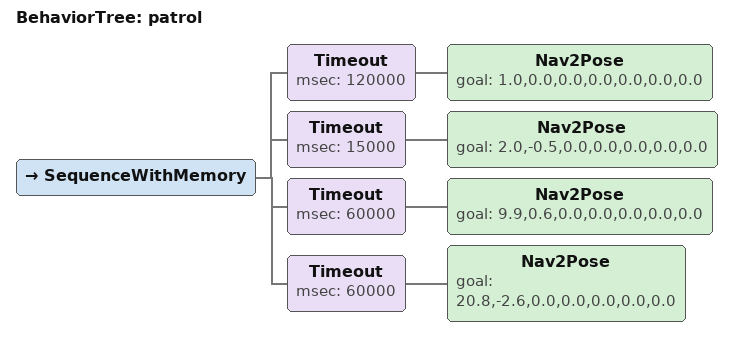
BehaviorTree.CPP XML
<?xml version="1.0" encoding="UTF-8"?>
<root BTCPP_format="4">
  <BehaviorTree ID="patrol">
    <SequenceWithMemory>
      <!-- 出生地测试点1 -->
      <Timeout msec="120000">
        <Nav2Pose goal="1.0,0.0,0.0,0.0,0.0,0.0,0.0"/>
      </Timeout>
      <!-- 出生地测试点2 -->
      <Timeout msec="15000">
        <Nav2Pose goal="2.0,-0.5,0.0,0.0,0.0,0.0,0.0"/>
      </Timeout>
      <!-- 高地 -->
      <Timeout msec="60000">
        <Nav2Pose goal="9.9,0.6,0.0,0.0,0.0,0.0,0.0"/>
      </Timeout>
      <!-- 对面出生点 -->
      <Timeout msec="60000">
        <Nav2Pose goal="20.8,-2.6,0.0,0.0,0.0,0.0,0.0"/>
      </Timeout>
    </SequenceWithMemory>
  </BehaviorTree>
  <!-- 注意：时间没有精细调整，只是大概值，除了保证让仿真中机器人走完，没有考虑其他任何因素！！！ -->

</root>
